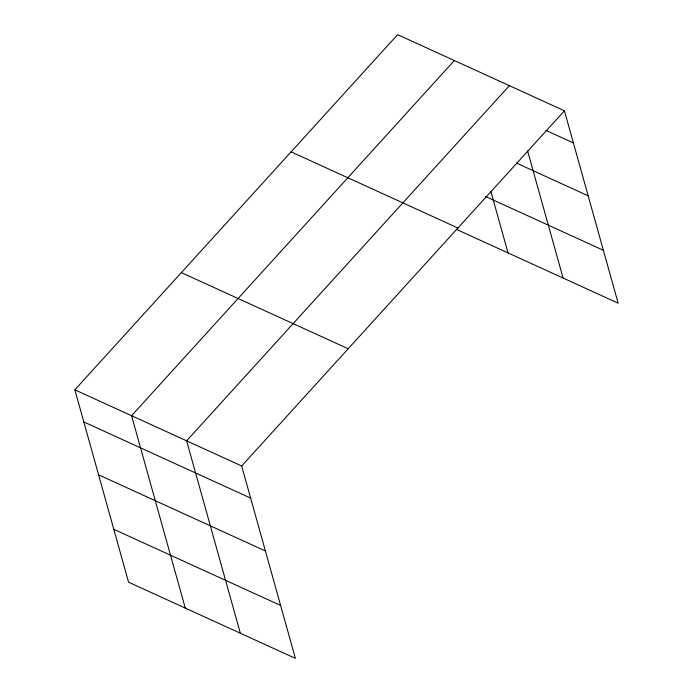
<?xml version="1.0" encoding="UTF-8"?>
<svg xmlns="http://www.w3.org/2000/svg" width="693" height="693" viewBox="0 0 693 693"><rect width="100%" height="100%" fill="white"/><g stroke="black" fill="none" stroke-linecap="round" stroke-linejoin="round"><path stroke-width="1.04" d="M74.853 389.821L241.675 465.973L295.383 658.35L128.569 582.198L74.853 389.821L397.617 34.65L564.431 110.802L618.147 303.179L456.219 229.262M454.331 60.542L131.575 415.713L185.282 608.09M509.381 85.672L186.625 440.843L240.332 633.22M241.675 465.973L564.431 110.802M545.876 130.362L573.406 142.923M516.406 163.054L588.166 195.807M485.455 196.465L603.386 250.294M291.103 151.854L457.926 228.006M181.367 272.618L348.181 348.761M83.818 421.95L250.641 498.094M98.588 474.826L265.41 550.978M113.799 529.313L280.622 605.465M527.616 150.979L563.097 278.049M490.982 191.814L508.047 252.919"/></g></svg>
